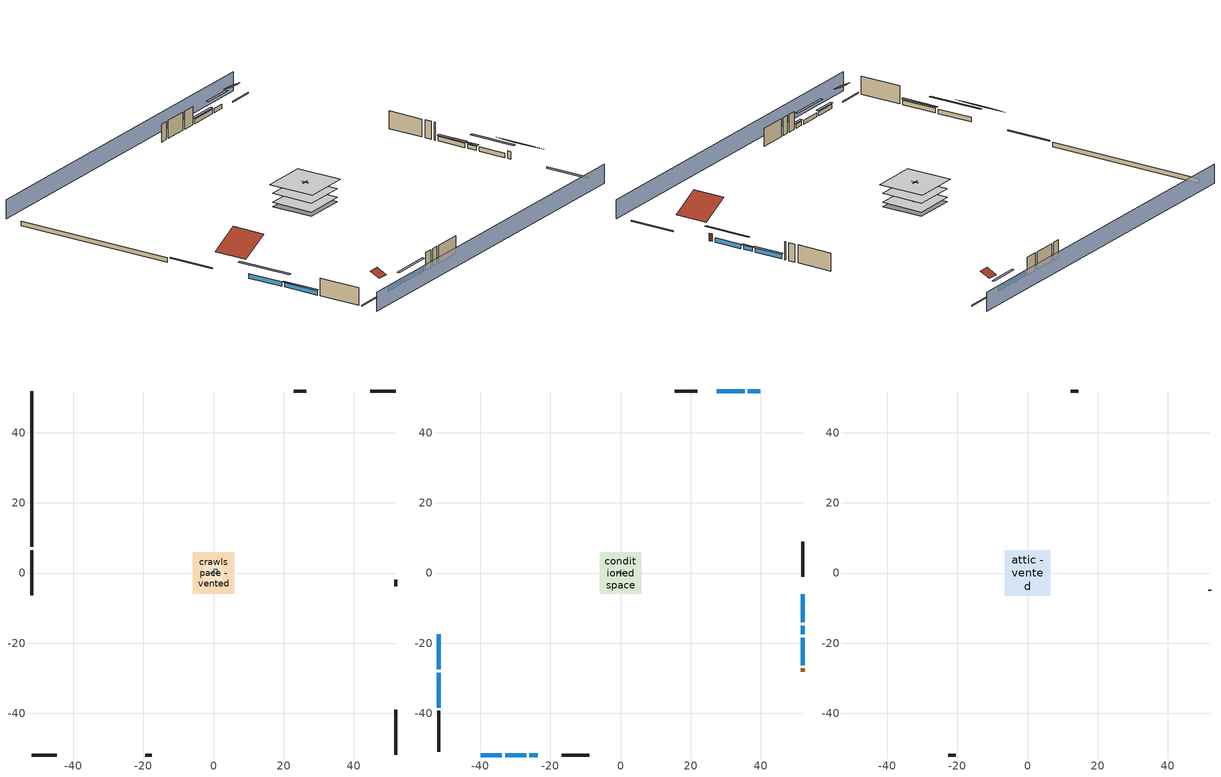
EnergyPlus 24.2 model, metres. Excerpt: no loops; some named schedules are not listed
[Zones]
crawlspace - vented
 floor foundation (Slab2 construction): -5.92,-5.92 -5.92,5.92 5.92,5.92 5.92,-5.92 z-0.91
 wall outside (RimJoist1 construction): -51.86,6.49 -51.86,-6.34 z0.3:0.61
 wall outside (RimJoist2 construction): 51.86,51.86 44.73,51.86 z0.3:0.61
 wall outside (RimJoist3 construction): 51.86,-51.86 51.86,-39.03 z0.3:0.61
 wall outside (RimJoist4 construction): -51.86,-51.86 -44.73,-51.86 z0.3:0.61
 wall foundation (FoundationWall1 construction): -51.86,51.86 -51.86,7.42 z-0.91:0.3
furnace airloop ret air zone
 floor adiabatic (AdiabaticConst): 0,0 0,1 1,1 1,0 z0
 wall adiabatic (AdiabaticConst): 0,1 0,0 1,0 1,1 0,1 z0:1
 ceiling adiabatic (AdiabaticConst): 1,0 1,1 0,1 0,0 z1
garage
 floor foundation (Slab1 construction): -2.59,-2.59 -2.59,2.59 2.59,2.59 2.59,-2.59 z0
 wall outside (Wall1 construction): 26.49,51.86 22.83,51.86 z0.3:5.18
 wall outside (Wall12 construction): -19.48,-51.86 -17.65,-51.86 z0.3:5.18
 wall outside (Wall2 construction): 51.86,-3.79 51.86,-1.96 z0.3:5.18
 wall to conditioned space (Wall5 construction Reversed): 0,0.91 0,-0.91 z0.3:5.18
 wall to conditioned space (Wall6 construction Reversed): -0.91,0 0.91,0 z0.3:5.18
conditioned space
 floor to crawlspace - vented (Floor1 construction): -5.92,-5.92 -5.92,5.92 5.92,5.92 5.92,-5.92 z0.3
 floor to garage (Floor2 construction): -2.59,-2.59 -2.59,2.59 2.59,2.59 2.59,-2.59 z0.3
 floor adiabatic (AdiabaticFloorConstruction): -5.92,-5.92 -5.92,5.92 5.92,5.92 5.92,-5.92 z2.74
 wall outside (AdiabaticWallConstruction 1): 51.86,-28.11 51.86,-27.19 z0.3:2.34
 wall outside (AdiabaticWallConstruction): -51.86,-17.47 -51.86,-27.45 / -51.86,-28.38 -51.86,-38.36 / 51.86,-14.06 51.86,-5.99 z0.3:1.52; -39.82,-51.86 -33.82,-51.86 / -32.89,-51.86 -26.89,-51.86 z0.3:1.43; 39.82,51.86 36.29,51.86 / 51.86,-26.26 51.86,-18.45 z0.3:1.46; 35.36,51.86 27.42,51.86 z0.3:1.49; 51.86,-17.52 51.86,-14.99 / -25.96,-51.86 -23.52,-51.86 z0.3:1.4
 wall outside (Wall3 construction): -51.86,-39.29 -51.86,-50.93 z0.3:5.18
 wall outside (Wall4 construction): 21.9,51.86 15.43,51.86 z0.3:5.18
 wall outside (Wall7 construction): 51.86,-1.03 51.86,8.95 z0.3:5.18
 wall outside (Wall8 construction): -16.72,-51.86 -8.97,-51.86 z0.3:5.18
 window (WindowConstruction): -51.86,-17.47 -51.86,-27.45 z0.3:1.52
 window (WindowConstruction 9): -39.82,-51.86 -33.82,-51.86 z0.3:1.43
 window (WindowConstruction 1): -51.86,-28.38 -51.86,-38.36 z0.3:1.52
 window (WindowConstruction 2): 39.82,51.86 36.29,51.86 z0.3:1.46
 window (WindowConstruction 3): 35.36,51.86 27.42,51.86 z0.3:1.49
 window (WindowConstruction 4): 51.86,-26.26 51.86,-18.45 z0.3:1.46
 window (WindowConstruction 5): 51.86,-17.52 51.86,-14.99 z0.3:1.4
 window (WindowConstruction 6): 51.86,-14.06 51.86,-5.99 z0.3:1.52
 window (WindowConstruction 7): -32.89,-51.86 -26.89,-51.86 z0.3:1.43
 window (WindowConstruction 8): -25.96,-51.86 -23.53,-51.86 z0.3:1.4
 door (Door): 51.86,-28.11 51.86,-27.19 z0.3:2.34
 ceiling adiabatic (AdiabaticFloorConstruction): 5.92,-5.92 5.92,5.92 -5.92,5.92 -5.92,-5.92 z2.74
attic - vented
 floor to conditioned space (Floor3 construction Reversed): -6.46,-6.46 -6.46,6.46 6.46,6.46 6.46,-6.46 z5.18
 wall outside (Wall10 construction): -22.6,-51.86 -20.41,-51.86 z0.3:5.18
 wall outside (Wall11 construction): 51.86,-5.06 51.86,-4.72 z0.3:5.18
 wall outside (Wall9 construction): 14.5,51.86 12.31,51.86 z0.3:5.18
 roof outside (Roof1 construction): -51.86,-16.54,5.18 -43.57,-16.54,9.33 -43.57,-7.27,9.33 -51.86,-7.27,5.18
 roof outside (Roof2 construction): 40.74,51.86,5.18 40.74,49.13,6.55 43.8,49.13,6.55 43.8,51.86,5.18
 roof outside (Roof3 construction): -40.74,-51.86,5.18 -40.74,-49.13,6.55 -43.8,-49.13,6.55 -43.8,-51.86,5.18
 roof outside (Roof4 construction): 51.86,-29.04,5.18 43.75,-29.04,9.24 43.75,-38.1,9.24 51.86,-38.1,5.18
shading: 51.86,56.44 -51.86,56.44 / -51.86,-56.44 51.86,-56.44 z0:5.18; -51.86,-30.19 -51.86,-14.72 -52.47,-14.72 -52.47,-30.19 z4.27; -33.51,-51.86 -40.12,-51.86 -40.12,-52.47 -33.51,-52.47 z1.74; -51.86,-38.66 -51.86,-28.07 -52.47,-28.07 -52.47,-38.66 z1.83; 33.54,51.86 42.56,51.86 42.56,52.47 33.54,52.47 z4.21; 27.11,51.86 35.66,51.86 35.66,52.47 27.11,52.47 z1.8; 51.86,-15.71 51.86,-29.01 52.47,-29.01 52.47,-15.71 z4.21; 51.86,-14.69 51.86,-17.83 52.47,-17.83 52.47,-14.69 z1.71; 51.86,-5.69 51.86,-14.37 52.47,-14.37 52.47,-5.69 z1.83; -24.15,-51.86 -35.63,-51.86 -35.63,-52.47 -24.15,-52.47 z4.18; -23.22,-51.86 -26.27,-51.86 -26.27,-52.47 -23.22,-52.47 z1.71
[Building]
Building 1: Terrain=Suburbs
[Site:Location]
Portland Intl Arpt_OR: Latitude {deg}=45.59; Longitude {deg}=-122.6; Time Zone {hr}=-8; Elevation {m}=33; Keep Site Location Information=Yes
[Site:GroundTemperature:Shallow]
10.2558, 8.96328, 8.85977, 9.47314, 11.9355, 14.3863, 16.5111, 17.8571, 17.9714, 16.8767, 14.8061, 12.4304
[Site:WaterMainsTemperature]
Calculation Method=Schedule; Temperature Schedule=mains temperature schedule
[Material] Roughness=Rough; Thermal Absorptance=0.9
Name | Thickness {m} | Conductivity {W/m-K} | Density {kg/m3} | Specific Heat {J/kg-K} | Solar Absorptance | Visible Absorptance
asphalt or fiberglass shingles | 0.00635 | 0.162714 | 1121.4 | 1465.45 | 0.85 | 0.85
ceiling loosefill ins | 0.0846667 | 0.0480833 | 16.02 | 1046.75 | 0.7 | 0.7
ceiling stud and cavity | 0.1397 | 0.302811 | 65.682 | 1177.47 | 0.7 | 0.7
concrete 4.0 in. | 0.1016 | 1.803125 | 2242.8 | 837.4 | 0.7 | 0.7
concrete 8.0 in. | 0.2032 | 1.803125 | 2242.8 | 837.4 | 0.7 | 0.7
door material | 0.04445 | 0.0612267 | 512.64 | 1214.23 | 0.7 | 0.7
floor covering | 0.0127 | 0.0433444 | 54.468 | 1339.84 | 0.6 | 0.6
floor rigid ins; wall rigid ins | 0.512978 | 0.029427 | 32.04 | 1214.23 | 0.7 | 0.7
floor stud and cavity | 0.1397 | 0.923637 | 92.3553 | 1139.71 | 0.7 | 0.7
floor stud and cavity 1 | 0.1397 | 1.75129 | 37.0049 | 1207.88 | 0.7 | 0.7
furniture material conditioned space 1; furniture material garage 1 | 0.1524 | 0.115458 | 640.8 | 1214.23 | 0.6 | 0.6
gypsum board | 0.0127 | 0.160291 | 801 | 837.4 | 0.6 | 0.6
osb sheathing 0.5 in. | 0.0127 | 0.115458 | 512.64 | 1214.23 | 0.6 | 0.6
osb sheathing 0.5 in. 1; osb sheathing 0.5 in. 2; osb sheathing 0.5 in. 3 | 0.0127 | 0.115458 | 512.64 | 1214.23 | 0.7 | 0.7
osb sheathing 0.75 in. | 0.01905 | 0.115458 | 512.64 | 1214.23 | 0.7 | 0.7
rim joist stud and cavity | 0.0508 | 0.178289 | 50.32683 | 1063.81 | 0.6 | 0.6
roof rigid ins | 0.00281632 | 0.029427 | 32.04 | 1214.23 | 0.7 | 0.7
soil 0.5 in. | 0.0127 | 2.9427 | 1842.3 | 418.7 | 0.7 | 0.7
vinyl siding | 0.009525 | 0.089435 | 177.822 | 1046.75 | 0.5 | 0.5
wall stud and cavity | 0.1397 | 0.419005 | 139.0536 | 1170.24 | 0.6 | 0.6
wall stud and cavity 1 | 0.1397 | 0.549615 | 139.0536 | 1170.24 | 0.7 | 0.7
wall stud and cavity 2 | 0.1397 | 0.506836 | 139.0536 | 1170.24 | 0.7 | 0.7
wall stud and cavity 3 | 0.0889 | 0.380278 | 52.3479 | 1209.89 | 0.7 | 0.7
wall stud and cavity 4 | 0.0889 | 0.391764 | 83.0341 | 1211.67 | 0.7 | 0.7
wood siding; wood siding 1 | 0.0254 | 0.102417 | 544.68 | 1172.36 | 0.7 | 0.7
[Material:NoMass]
Adiabatic: Roughness=Rough; Thermal Resistance {m2-K/W}=176.1; Thermal Absorptance=0.9; Solar Absorptance=0.7; Visible Absorptance=0.7
[WindowMaterial:SimpleGlazingSystem]
WindowMaterial: U-Factor {W/m2-K}=2.78222; Solar Heat Gain Coefficient=0.56
[Construction]
AdiabaticConst: Adiabatic
AdiabaticFloorConstruction: floor stud and cavity 1, floor rigid ins, osb sheathing 0.75 in., floor covering
AdiabaticWallConstruction: wood siding, wall rigid ins, wall stud and cavity 3, gypsum board
AdiabaticWallConstruction 1: wood siding 1, wall rigid ins, wall stud and cavity 3, gypsum board
Door: door material
Floor1 construction; Floor2 construction: floor stud and cavity, osb sheathing 0.75 in., floor covering
Floor3 construction Reversed: gypsum board, ceiling stud and cavity, ceiling loosefill ins
FoundationWall1 construction: concrete 8.0 in.
furniture construction conditioned space 1: furniture material conditioned space 1
furniture construction garage 1: furniture material garage 1
PartitionWallConstruction: gypsum board, wall stud and cavity 4, gypsum board
RimJoist1 construction; RimJoist2 construction; RimJoist3 construction; RimJoist4 construction: vinyl siding, rim joist stud and cavity
Roof1 construction; Roof2 construction; Roof3 construction; Roof4 construction: asphalt or fiberglass shingles, roof rigid ins, osb sheathing 0.5 in.
Slab1 construction: concrete 4.0 in.
Slab2 construction: soil 0.5 in.
Wall1 construction; Wall2 construction: vinyl siding, osb sheathing 0.5 in. 1, wall stud and cavity
Wall10 construction; Wall11 construction; Wall12 construction; Wall9 construction: vinyl siding, osb sheathing 0.5 in. 2, wall stud and cavity
Wall3 construction; Wall4 construction: vinyl siding, osb sheathing 0.5 in. 1, wall stud and cavity 1, gypsum board
Wall5 construction Reversed: gypsum board, wall stud and cavity 2, osb sheathing 0.5 in. 2
Wall6 construction Reversed: gypsum board, wall stud and cavity 2, osb sheathing 0.5 in. 3
Wall7 construction; Wall8 construction: vinyl siding, osb sheathing 0.5 in. 2, wall stud and cavity 1, gypsum board
WindowConstruction; WindowConstruction 1; WindowConstruction 2; WindowConstruction 3; WindowConstruction 4; WindowConstruction 5; WindowConstruction 6; WindowConstruction 7; WindowConstruction 8; WindowConstruction 9: WindowMaterial
[Zone] Multiplier=1
Name | Volume {m3} | Part of Total Floor Area
attic - vented | 161.048 | Yes
conditioned space | 749.83 | Yes
crawlspace - vented | 171.147 | Yes
furnace airloop ret air zone | 1 | No
garage | 65.242 | Yes
[Space]
Name | Zone | Volume {m3} | Space Type
attic - vented 1 | attic - vented | 161.048
conditioned space 1 | conditioned space | 749.83
crawlspace - vented 1 | crawlspace - vented | 171.147
furnace airloop ret air space | furnace airloop ret air zone |  | Plenum Space Type
garage 1 | garage | 65.242
[ZoneInfiltration:EffectiveLeakageArea] Schedule=Always On Discrete
Name | Zone or Space | Effective Air Leakage Area {cm2} | Stack Coefficient | Wind Coefficient
infil attic - vented 1 | attic - vented 1 | 5570.53 | 0.00020102 | 4.44662e-05
infil garage 1 | garage 1 | 203.878 | 0.000129147 | 4.64657e-05
[ZoneMixing] Schedule=Always On Continuous; Design Flow Rate Calculation Method=Flow/Zone; Design Flow Rate {m3/s}=0
Name | Zone or Space | Source Zone or Space
whole house fan mix | attic - vented | conditioned space
furnace airloop_0 ZoneMixDZToCond mix | conditioned space | crawlspace - vented
furnace airloop_0 ZoneMixCondToDZ mix | crawlspace - vented | conditioned space
[SurfaceProperty:IncidentSolarMultiplier] Incident Solar Multiplier=1; Incident Solar Multiplier Schedule=trans schedule winter=0.85 summer=0.7
Window1; Window10; Window2; Window3; Window4; Window5; Window6; Window7; Window8; Window9
[InternalMass]
Name | Construction | Zone or ZoneList | Space or SpaceList | Surface Area {m2}
furniture mass conditioned space 1 | furniture construction conditioned space 1 | conditioned space | conditioned space 1 | 123.004
partition wall mass | PartitionWallConstruction | conditioned space | conditioned space 1 | 307.509
furniture mass garage 1 | furniture construction garage 1 | garage | garage 1 | 2.67561
[Lights] Design Level Calculation Method=LightingLevel; Return Air Fraction=0; Fraction Radiant=0.6; Fraction Visible=0.2; Fraction Replaceable=1
Name | Zone or ZoneList or Space or SpaceList | Schedule | Lighting Level {W}
interior lighting | conditioned space 1 | lighting_interior | 404.376
garage lighting | garage 1 | lighting_garage | 8.28481
[People]
occupants: Zone or ZoneList or Space or SpaceList=conditioned space 1; Number of People Schedule=occupants; Number of People Calculation Method=People; Number of People=4; Fraction Radiant=0.314171; Sensible Heat Fraction=0.56303; Activity Level Schedule=occupants activity schedule; Carbon Dioxide Generation Rate {m3/s-W}=0; Enable ASHRAE 55 Comfort Warnings=No; Mean Radiant Temperature Calculation Type=EnclosureAveraged
[ElectricEquipment] Design Level Calculation Method=EquipmentLevel
Name | Zone or ZoneList or Space or SpaceList | Schedule | Design Level {W} | Fraction Latent | Fraction Radiant | Fraction Lost
clothes dryer | conditioned space 1 | clothes_dryer | 2739.68 | 0.015 | 0.081 | 0.85
clothes washer | conditioned space 1 | clothes_washer | 187.702 | 0.03 | 0.162 | 0.7
cooking range | conditioned space 1 | cooking_range | 59.1527 | 0.16 | 0.384 | 0.2
dishwasher | conditioned space 1 | dishwasher | 379.732 | 0.3 | 0.18 | 0.4
fridge | conditioned space 1 | fridge schedule | 54.7945 | 0 | 0.6 | 0
mech vent bath fan 0 | conditioned space 1 | mech vent bath fan 0 schedule | 30 | 0 | 0 | 1
mech vent house fan | conditioned space 1 | mech vent house fan schedule | 0 | 0 | 0 | 1
mech vent house fan cfis | conditioned space 1 | mech vent house fan cfis schedule | 0 | 0 | 0 | 0
mech vent range fan 0 | conditioned space 1 | mech vent range fan 0 schedule | 30 | 0 | 0 | 1
misc plug loads | conditioned space 1 | plug_loads_other | 498.291 | 0.021 | 0.558 | 0.049
misc tv | conditioned space 1 | plug_loads_tv | 637.314 | 0 | 0.6 | 0
whole house fan | conditioned space 1 | Always On Discrete | 0 | 0 | 0 | 1
fridge 1 | garage 1 | fridge schedule 1 | 90.9498 | 0 | 0.6 | 0
[OtherEquipment] Design Level Calculation Method=EquipmentLevel
Name | Fuel Type | Zone or ZoneList or Space or SpaceList | Schedule | Design Level {W} | Fraction Latent | Fraction Radiant | Fraction Lost
clothes dryer 1 | Electricity | conditioned space 1 | clothes_dryer | 0 | 0.015 | 0.081 | 0.85
cooking range 1 | NaturalGas | conditioned space 1 | cooking_range | 1733.6 | 0.16 | 0.384 | 0.2
furnace airloop_0 SupCondToLv; furnace airloop_0 SupSensLkToCond; mech vent house fan sensible load; water heater sens | None | conditioned space 1 | Always On Discrete | 0 | 0 | 0 | 0
furnace airloop_0 SupLatLkToCond; mech vent house fan latent load; water heater lat | None | conditioned space 1 | Always On Discrete | 0 | 1 | 0 | 0
general water use latent | None | conditioned space 1 | general water use schedule | 81.0615 | 1 | 0 | 0
general water use sensible | None | conditioned space 1 | general water use schedule | -79.8895 | 0 | 0.6 | 0
misc fireplace | NaturalGas | conditioned space 1 | misc fireplace schedule | 603.683 | 0.1 | 0.3 | 0.4
water heater energy adjustment1 | Electricity | conditioned space 1 | Always On Discrete | 0.01 | 0 | 0 | 1
furnace airloop_0 RetCondToDZ; furnace airloop_0 SupCondToDZ; furnace airloop_0 SupSensLkToDZ | None | crawlspace - vented 1 | Always On Discrete | 0 | 0 | 0 | 0
furnace airloop_0 SupLatLkToDZ | None | crawlspace - vented 1 | Always On Discrete | 0 | 1 | 0 | 0
furnace airloop_0 RetCondToRP; furnace airloop_0 RetSensLkToRP | None | furnace airloop ret air space | Always On Discrete | 0 | 0 | 0 | 0
furnace airloop_0 RetLatLkToRP | None | furnace airloop ret air space | Always On Discrete | 0 | 1 | 0 | 0
[ZoneInfiltration:DesignFlowRate] Schedule=Always On Discrete
Name | Zone or ZoneList or Space or SpaceList | Design Flow Rate Calculation Method | Design Flow Rate {m3/s} | Air Changes per Hour {1/hr} | Constant Term Coefficient | Temperature Term Coefficient | Velocity Term Coefficient | Velocity Squared Term Coefficient
infil flow; natural vent flow; whole house fan flow | conditioned space 1 | Flow/Zone | 0
crawlspace_vented 1 duct leakage imbalance infil flow | crawlspace - vented 1 | Flow/Zone | 0
infil crawlspace - vented 1 | crawlspace - vented 1 | AirChanges/Hour |  | 2.6013 | 1 | 0 | 0 | 0
[SurfaceProperty:ExposedFoundationPerimeter] Exposed Perimeter Calculation Method=TotalExposedPerimeter
Name | Total Exposed Perimeter {m}
Slab2 | 44.43984
Slab1 | 14.6304
[SpaceList]
Plenum Space Type: furnace airloop ret air space
[AvailabilityManager:Scheduled]
furnace airloop Availability Manager: Schedule=Always On Discrete
[AirLoopHVAC:ReturnPlenum]
Air Loop HVAC Return Plenum 1: Zone=furnace airloop ret air zone
[WaterUse:Equipment]
dishwasher: Peak Flow Rate {m3/s}=4.55959e-06; Flow Rate Fraction Schedule=hot_water_dishwasher
[Foundation:Kiva] Wall Depth Below Slab {m}=0.2032
Name | Initial Indoor Air Temperature {C} | Wall Height Above Grade {m}
Foundation Kiva 1 | 13.4258 | 0.1016
Foundation Kiva 2 | 8.69436 | 0.3048
[Foundation:Kiva:Settings]
Soil Conductivity {W/m-K}=2.9427; Soil Density {kg/m3}=1842.3; Soil Specific Heat {J/kg-K}=418.7; Ground Solar Absorptivity=0.9; Ground Thermal Absorptivity=0.9; Ground Surface Roughness {m}=0.03; Far-Field Width {m}=40; Deep-Ground Boundary Condition=ZeroFlux; Deep-Ground Depth {m}=40; Minimum Cell Dimension {m}=0.2; Maximum Cell Growth Coefficient=3; Simulation Timestep=Timestep
[Exterior:Lights]
exterior lighting: Schedule=exterior lighting schedule; Design Level {W}=10.1836
[EnergyManagementSystem:GlobalVariable]
furnace_airloop_0_DuctImbalLkExhFanEquivCond
furnace_airloop_0_DuctImbalLkExhFanEquivDZ
furnace_airloop_0_DuctImbalLkSupFanEquivCond
furnace_airloop_0_DuctImbalLkSupFanEquivDZ
furnace_airloop_0_DZ_T
furnace_airloop_0_DZ_W
furnace_airloop_0_RetCondToDZ
furnace_airloop_0_RetCondToRP
furnace_airloop_0_RetLatLkToRP
furnace_airloop_0_RetSensLkToRP
furnace_airloop_0_SupCondToDZ
furnace_airloop_0_SupCondToLv
furnace_airloop_0_SupLatLkToCond
furnace_airloop_0_SupLatLkToDZ
furnace_airloop_0_SupSensLkToCond
furnace_airloop_0_SupSensLkToDZ
furnace_airloop_0_ZoneMixCondToDZ
furnace_airloop_0_ZoneMixDZToCond
furnace_airloop_AH_MFR
furnace_airloop_AH_Tout
furnace_airloop_AH_VFR
furnace_airloop_AH_Wout
furnace_airloop_Fan_RTF
furnace_airloop_RA_T
furnace_airloop_Ra_W
infil_program_Qfan
infil_program_Qinf
natural_vent_program_Qnv
natural_vent_program_Qwhf
[EnergyManagementSystem:Sensor]
Name | Output:Variable or Output:Meter Index Key | Output:Variable or Output:Meter
airflow_gain | infil flow | Infiltration Sensible Heat Gain Energy
airflow_gain_1 | natural vent flow | Infiltration Sensible Heat Gain Energy
airflow_gain_2 | whole house fan flow | Infiltration Sensible Heat Gain Energy
airflow_loss | infil flow | Infiltration Sensible Heat Loss Energy
airflow_loss_1 | natural vent flow | Infiltration Sensible Heat Loss Energy
airflow_loss_2 | whole house fan flow | Infiltration Sensible Heat Loss Energy
clg_load_cond |  | Cooling:EnergyTransfer:Zone:CONDITIONED SPACE
clg_load_duct |  | Cooling:EnergyTransfer:Zone:FURNACE AIRLOOP RET AIR ZONE
clg_sp_s; clg_sp_s_1 | cooling setpoint | Schedule Value
clothes_dryer_exhaust_0_sch_s | clothes_dryer | Schedule Value
cool_season | cooling season schedule | Schedule Value
ducts_conv | furnace airloop_0 RetCondToRP | Other Equipment Convective Heating Energy
ducts_conv_1 | furnace airloop_0 RetLatLkToRP | Other Equipment Convective Heating Energy
ducts_conv_2 | furnace airloop_0 RetSensLkToRP | Other Equipment Convective Heating Energy
ducts_conv_3 | furnace airloop_0 SupCondToLv | Other Equipment Convective Heating Energy
ducts_conv_4 | furnace airloop_0 SupLatLkToCond | Other Equipment Convective Heating Energy
ducts_conv_5 | furnace airloop_0 SupSensLkToCond | Other Equipment Convective Heating Energy
ducts_rad | furnace airloop_0 RetCondToRP | Other Equipment Radiant Heating Energy
ducts_rad_1 | furnace airloop_0 RetLatLkToRP | Other Equipment Radiant Heating Energy
ducts_rad_2 | furnace airloop_0 RetSensLkToRP | Other Equipment Radiant Heating Energy
ducts_rad_3 | furnace airloop_0 SupCondToLv | Other Equipment Radiant Heating Energy
ducts_rad_4 | furnace airloop_0 SupLatLkToCond | Other Equipment Radiant Heating Energy
ducts_rad_5 | furnace airloop_0 SupSensLkToCond | Other Equipment Radiant Heating Energy
fridge_tin_s_1 | garage | Zone Mean Air Temperature
furnace_airloop_0_DZ_T_s | crawlspace - vented | Zone Air Temperature
furnace_airloop_0_DZ_W_s | crawlspace - vented | Zone Mean Air Humidity Ratio
furnace_airloop_AH_MFR_s | Node 7 | System Node Mass Flow Rate
furnace_airloop_AH_Tout_s | Node 7 | System Node Temperature
furnace_airloop_AH_VFR_s | Node 7 | System Node Current Density Volume Flow Rate
furnace_airloop_AH_Wout_s | Node 7 | System Node Humidity Ratio
furnace_airloop_RA_T_s | Node 10 | System Node Temperature
furnace_airloop_Ra_W_s | Node 10 | System Node Humidity Ratio
htg_load_cond |  | Heating:EnergyTransfer:Zone:CONDITIONED SPACE
htg_load_duct |  | Heating:EnergyTransfer:Zone:FURNACE AIRLOOP RET AIR ZONE
htg_sp_s; htg_sp_s_1 | heating setpoint | Schedule Value
ig_ee_conv | clothes dryer | Electric Equipment Convective Heating Energy
ig_ee_conv_2 | cooking range | Electric Equipment Convective Heating Energy
ig_ee_conv_3 | dishwasher | Electric Equipment Convective Heating Energy
ig_ee_conv_4 | fridge | Electric Equipment Convective Heating Energy
ig_ee_conv_5 | misc plug loads | Electric Equipment Convective Heating Energy
ig_ee_conv_6 | misc tv | Electric Equipment Convective Heating Energy
ig_ee_conv_7 | whole house fan | Electric Equipment Convective Heating Energy
ig_ee_rad | clothes dryer | Electric Equipment Radiant Heating Energy
ig_ee_rad_2 | cooking range | Electric Equipment Radiant Heating Energy
ig_ee_rad_3 | dishwasher | Electric Equipment Radiant Heating Energy
ig_ee_rad_4 | fridge | Electric Equipment Radiant Heating Energy
ig_ee_rad_5 | misc plug loads | Electric Equipment Radiant Heating Energy
ig_ee_rad_6 | misc tv | Electric Equipment Radiant Heating Energy
ig_ee_rad_7 | whole house fan | Electric Equipment Radiant Heating Energy
ig_lgt_conv | interior lighting | Lights Convective Heating Energy
ig_lgt_rad | interior lighting | Lights Radiant Heating Energy
ig_lgt_vis | interior lighting | Lights Visible Radiation Heating Energy
ig_oe_conv | clothes dryer 1 | Other Equipment Convective Heating Energy
ig_oe_conv_1 | cooking range 1 | Other Equipment Convective Heating Energy
ig_oe_conv_2 | general water use latent | Other Equipment Convective Heating Energy
ig_oe_conv_3 | general water use sensible | Other Equipment Convective Heating Energy
ig_oe_conv_4 | misc fireplace | Other Equipment Convective Heating Energy
ig_oe_conv_5 | water heater energy adjustment1 | Other Equipment Convective Heating Energy
ig_oe_conv_6 | water heater lat | Other Equipment Convective Heating Energy
ig_oe_conv_7 | water heater sens | Other Equipment Convective Heating Energy
ig_oe_rad | clothes dryer 1 | Other Equipment Radiant Heating Energy
ig_oe_rad_1 | cooking range 1 | Other Equipment Radiant Heating Energy
ig_oe_rad_2 | general water use latent | Other Equipment Radiant Heating Energy
ig_oe_rad_3 | general water use sensible | Other Equipment Radiant Heating Energy
ig_oe_rad_4 | misc fireplace | Other Equipment Radiant Heating Energy
ig_oe_rad_5 | water heater energy adjustment1 | Other Equipment Radiant Heating Energy
ig_oe_rad_6 | water heater lat | Other Equipment Radiant Heating Energy
ig_oe_rad_7 | water heater sens | Other Equipment Radiant Heating Energy
ig_ppl_conv | occupants | People Convective Heating Energy
ig_ppl_rad | occupants | People Radiant Heating Energy
im_conv | furniture mass conditioned space 1 | Surface Inside Face Convection Heat Gain Energy
im_conv_1 | partition wall mass | Surface Inside Face Convection Heat Gain Energy
im_ig | furniture mass conditioned space 1 | Surface Inside Face Internal Gains Radiation Heat Gain Energy
